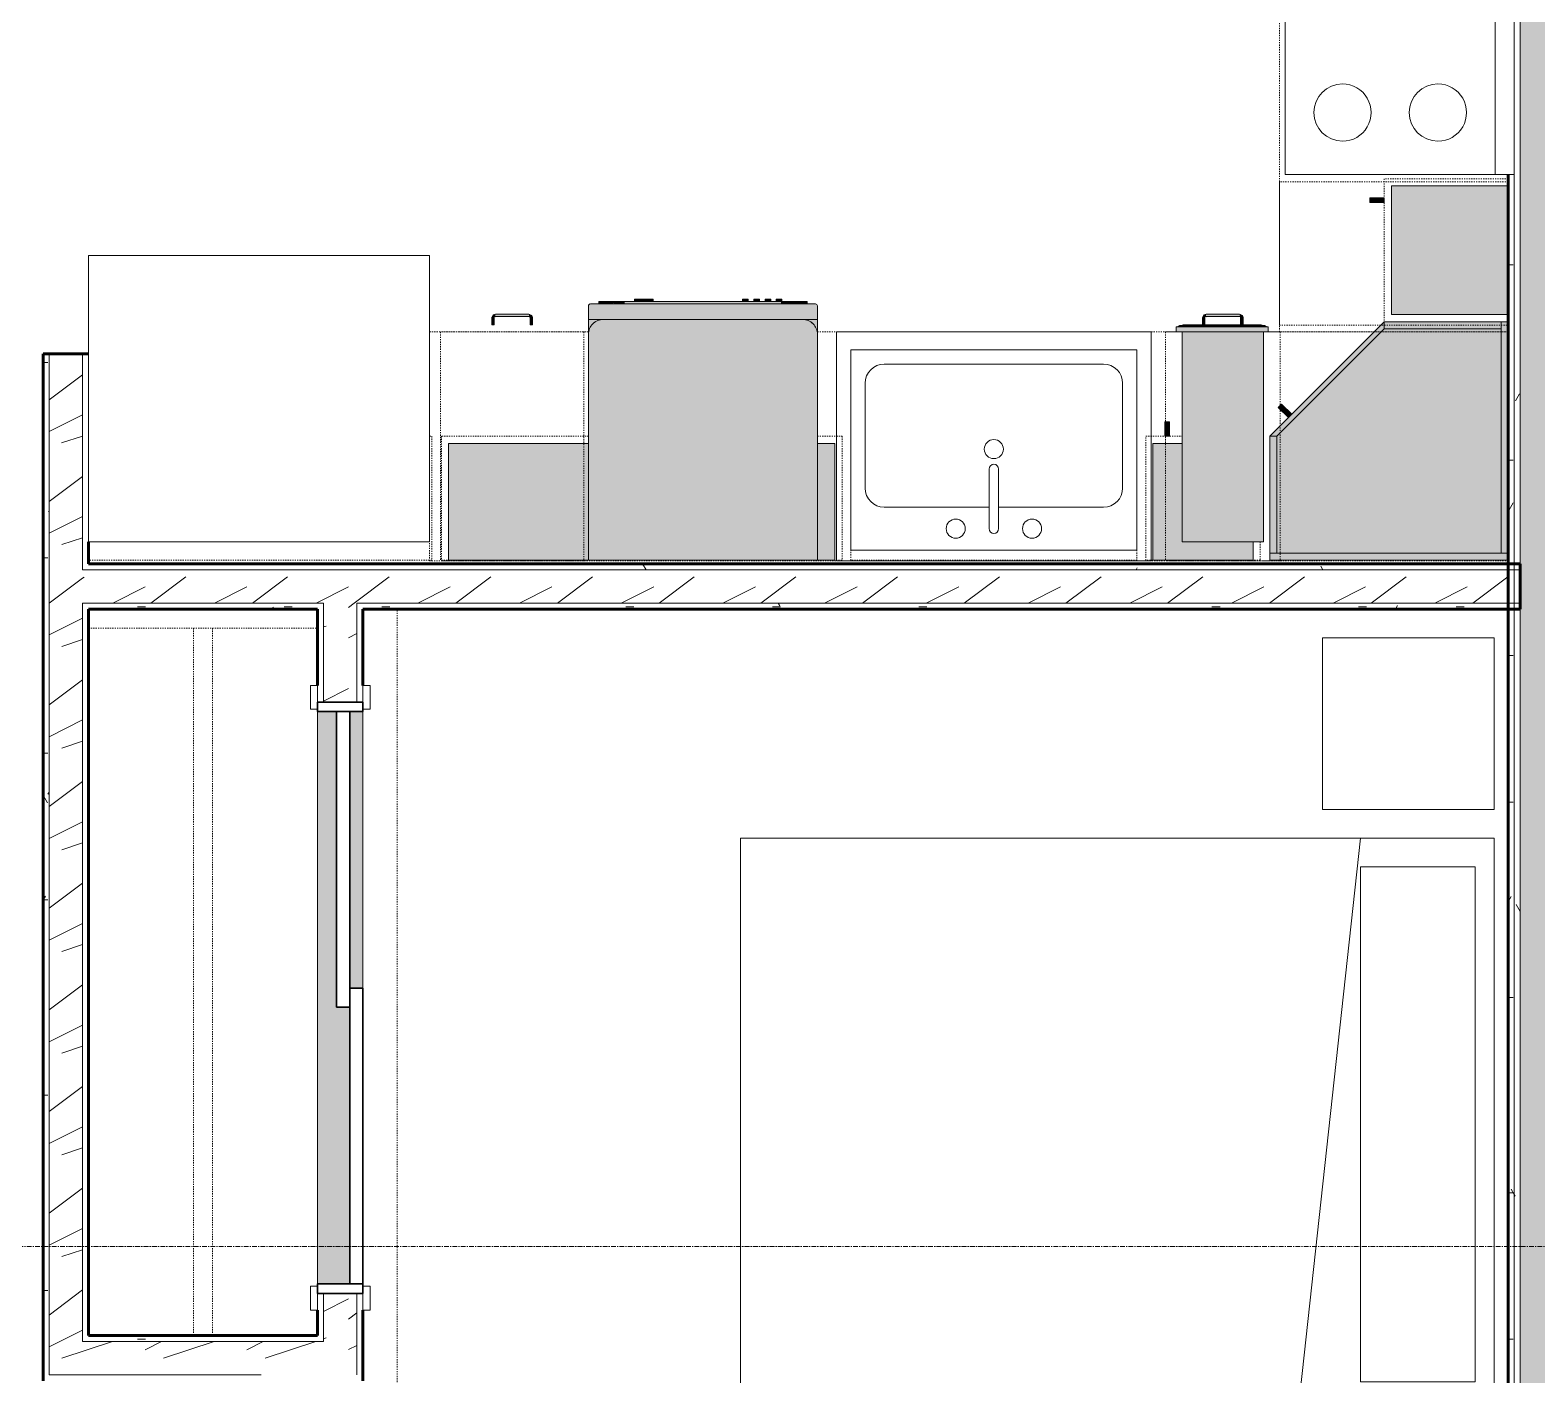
# Model space of a CAD drawing. Header units: inches. Extents: x -4169 to -1846, y 9706 to 12377.
# Drawn here: x -3093.5 to -2935.5, y 11833.7 to 11974.7 of the extents above; entities that cross this region are included whole.
import ezdxf

# ---------------------------------------------------------------- set-up
doc = ezdxf.new("R2010")
doc.units = ezdxf.units.IN
doc.header["$MEASUREMENT"] = 0
doc.linetypes.add('Dash', pattern=[0.25, 0.125, -0.125])
doc.linetypes.add('Grid Line 1_2_', pattern=[0.875, 0.5, -0.125, 0.125, -0.125])
for name, color, linetype, lineweight in [('0-1', 7, 'Continuous', 5), ('0-2', 7, 'Continuous', 18), ('A-DOOR-1', 250, 'Continuous', 9), ('A-DOOR-2', 90, 'Continuous', 30), ('A-DOOR-FRAM-1', 90, 'Continuous', 30), ('A-WALL', 113, 'Continuous', 18), ('A-WALL-1', 8, 'Continuous', 5), ('A-WALL-3', 50, 'Continuous', 60), ('A-WALL-4', 7, 'Continuous', 18), ('A-WALL-PATT-1', 250, 'Continuous', 9), ('A-WALL-PATT-2', 253, 'Continuous', 9), ('A-WALL-PATT-4', 111, 'Continuous', 9), ('I-FURN-1', 250, 'Continuous', 9), ('I-FURN-HDLN-1', 250, 'Dash', 9), ('I-WALL-3', 2, 'Continuous', 60), ('P-SANR-FIXT-2', 250, 'Continuous', 9), ('Q-CASE', 31, 'Continuous', 9), ('Q-CASE-1', 9, 'Continuous', 9), ('Q-CASE-3', 250, 'Continuous', 9), ('Q-CASE-4', 250, 'Dash', 9), ('Q-CASE-HDLN-1', 250, 'Dash', 9), ('Q-CASE-HDLN-2', 31, 'Continuous', 9), ('Q-SPCQ-1', 250, 'Continuous', 9), ('Q-SPCQ-2', 55, 'Continuous', 9), ('S-GRID-1', 1, 'Grid Line 1_2_', 9)]:
    doc.layers.add(name, color=color, linetype=linetype, lineweight=lineweight)
pattern_1 = [(216.87, (4.265, 10.662), (31.9871619, 21.32545714), [5.331, -47.981]), (206.565, (10.662, 7.464), (-10.662476, -10.6620098), [11.921, -11.921]), (198.435, (10.662, 2.132), (-21.32449365, -10.6625869), [6.744, -26.974])]
pattern_2 = [(0, (0, 0), (20.48, 5.12), [0.845, -14.515, 0.845, -14.515, -81.92]), (0, (0, 0), (20.48, 5.12), [-30.72, 0.845, -29.875, 0.845, -14.515, -35.84]), (0, (0, 0), (20.48, 5.12), [-76.8, 0.845, -9.395, 0.845, -24.755]), (120, (7.68, 2.56), (-14.67405, 15.1762003), [0.845, -14.515, 0.845, -14.515, -81.92]), (120, (7.68, 2.56), (-14.67405, 15.1762003), [-30.72, 0.845, -29.875, 0.845, -14.515, -35.84]), (120, (7.68, 2.56), (-14.67405, 15.1762003), [-76.8, 0.845, -9.395, 0.845, -24.755]), (240, (10.24, 12.8), (-5.80595, -20.2962003), [0.845, -14.515, 0.845, -14.515, -81.92]), (240, (10.24, 12.8), (-5.80595, -20.2962003), [-30.72, 0.845, -29.875, 0.845, -14.515, -35.84]), (240, (10.24, 12.8), (-5.80595, -20.2962003), [-76.8, 0.845, -9.395, 0.845, -24.755])]

# ---------------------------------------------------------------- blocks, each defined once
blk = doc.blocks.new('FOLDING_SLIDING CLOSET - 60_ x 80_-1494136-ENLARGED RCP - 2ND FLOOR PLAN')
at = {"layer": 'A-DOOR-1'}
for p, q in [((-32.75, 3.25), (-30.25, 3.25)), ((-32.75, 2.5), (-32.75, 3.25)), ((-30.25, 3.25), (-30.25, 2.5)), ((30.25, 3.25), (32.75, 3.25)), ((30.25, 2.5), (30.25, 3.25)), ((32.75, 3.25), (32.75, 2.5)), ((-30.25, 2.5), (-32.75, 2.5)), ((32.75, 2.5), (30.25, 2.5)), ((-32.75, -2.25), (-30.25, -2.25)), ((-32.75, -3), (-32.75, -2.25)), ((-30.25, -3), (-32.75, -3)), ((-30.25, -2.25), (-30.25, -3)), ((30.25, -2.25), (32.75, -2.25)), ((30.25, -3), (30.25, -2.25)), ((32.75, -3), (30.25, -3)), ((32.75, -2.25), (32.75, -3))]:
    blk.add_line(p, q, dxfattribs=at)
at = {"layer": 'A-DOOR-2'}
for p, q in [((-1, 0.5), (30, 0.5)), ((-1, -0.88), (-1, 0.5)), ((30, 0.5), (30, -0.88)), ((-30, -0.88), (1, -0.88)), ((-30, -2.25), (-30, -0.88)), ((30, -0.88), (-1, -0.88)), ((1, -0.88), (1, -2.25)), ((1, -2.25), (-30, -2.25))]:
    blk.add_line(p, q, dxfattribs=at)
at = {"layer": 'A-DOOR-FRAM-1'}
for p, q in [((-31, 2.5), (-30, 2.5)), ((-31, -2.25), (-31, 2.5)), ((-30, 2.5), (-30, -2.25)), ((30, 2.5), (31, 2.5)), ((30, -2.25), (30, 2.5)), ((31, 2.5), (31, -2.25)), ((-30, -2.25), (-31, -2.25)), ((31, -2.25), (30, -2.25))]:
    blk.add_line(p, q, dxfattribs=at)
blk = doc.blocks.new('Refrigerator_-_Side-by-Side_6047 - 36_ X 30_-345559-ENLARGED RCP - 2ND FLOOR PLAN')
at = {"layer": 'Q-SPCQ-1'}
for p, q in [((17.87, 14.42), (-17.88, 14.42)), ((-17.88, 14.42), (-17.88, -15.58)), ((17.87, -15.58), (17.87, 14.42)), ((-17.88, -15.58), (17.87, -15.58))]:
    blk.add_line(p, q, dxfattribs=at)
blk = doc.blocks.new('Range - 24_ x 30_-2320547-ENLARGED RCP - 2ND FLOOR PLAN')
at = {"layer": 'Q-SPCQ-1'}
for p, q in [((30, 24), (0, 24)), ((0, 24), (0, 0)), ((30, 0), (30, 24)), ((0, 22), (30, 22)), ((0, 0), (30, 0))]:
    blk.add_line(p, q, dxfattribs=at)
for centre, radius, start, end in [((6.5, 16), 4.5, 360, 180), ((23.5, 16), 3, 360, 180), ((6.5, 16), 4.5, 180, 360), ((23.5, 16), 3, 180, 0), ((6.5, 6), 3.5, 360, 180), ((23.5, 6), 3, 360, 180), ((6.5, 6), 3.5, 180, 0), ((23.5, 6), 3, 180, 360)]:
    blk.add_arc(centre, radius, start, end, dxfattribs=at)
blk = doc.blocks.new('OD_CW_Countertop - OD_CW_Countertop-2380480-ENLARGED RCP - 2ND FLOOR PLAN')
at = {"layer": 'Q-CASE-HDLN-1'}
for p, q in [((0.74, 0), (17.41, 0)), ((41.41, 0), (79.03, 0)), ((88.66, 0), (113.84, 0)), ((0.74, -24), (0.74, -22)), ((113.84, -24), (0.74, -24))]:
    blk.add_line(p, q, dxfattribs=at)
blk = doc.blocks.new('Sink Kitchen-Single - 30_ x 21_-1372827-ENLARGED RCP - 2ND FLOOR PLAN')
at = {"layer": 'P-SANR-FIXT-2'}
for p, q in [((-14.38, 10.41), (15.62, 10.41)), ((-14.38, -10.59), (-14.38, 10.41)), ((15.62, 10.41), (15.62, -10.59)), ((-10.88, 8.91), (12.12, 8.91)), ((-12.88, -4.09), (-12.88, 6.91)), ((14.12, 6.91), (14.12, -4.09)), ((0.12, -8.34), (0.12, -2.09)), ((1.12, -8.34), (1.12, -2.09)), ((0.12, -6.09), (-10.88, -6.09)), ((12.12, -6.09), (1.12, -6.09)), ((15.62, -10.59), (-14.38, -10.59))]:
    blk.add_line(p, q, dxfattribs=at)
for centre, radius, start, end in [((-10.88, 6.91), 2, 90, 180), ((12.12, 6.91), 2, 360, 90), ((0.62, 0), 1, 360, 180), ((0.62, 0), 1, 180, 0), ((0.62, -2.09), 0.5, 360, 180), ((-10.88, -4.09), 2, 180, 270), ((12.12, -4.09), 2, 270, 0), ((-3.38, -8.34), 1, 360, 180), ((4.62, -8.34), 1, 0, 180), ((-3.38, -8.34), 1, 180, 0), ((0.62, -8.34), 0.5, 180, 0), ((4.62, -8.34), 1, 180, 0)]:
    blk.add_arc(centre, radius, start, end, dxfattribs=at)
blk = doc.blocks.new('Dishwasher_15404 - 34_ counter-1372825-ENLARGED RCP - 2ND FLOOR PLAN')
at = {"layer": 'Q-SPCQ-2'}
for points in [[(0, -24), (23.76, -23.99), (24.08, -23.95), (24.46, -23.79), (24.83, -23.48), (25.07, -23.15), (25.2, -22.77), (25.25, -22.43), (25.25, -1.57), (25.17, -1.1), (24.98, -0.71), (24.74, -0.42), (24.46, -0.21), (24.08, -0.05), (23.68, 0), (0, 0)], [(25.25, -22.43), (25.25, -24), (26.73, -23.98), (26.82, -23.94), (26.87, -23.8), (26.87, -0.15), (26.82, -0.06), (26.68, 0), (25.25, 0), (25.25, -15.8)], [(26.87, -2.61), (27.12, -2.61), (27.12, -1.09), (26.87, -1.09)], [(26.87, -3.02), (26.87, -3.81), (27.12, -3.81), (27.12, -2.61), (26.87, -2.63), (26.87, -2.99)], [(26.87, -20.19), (27.12, -20.19), (27.12, -3.81), (26.87, -3.81), (26.87, -15.8)], [(27.12, -5.55), (27.12, -5.81), (27.37, -5.81), (27.37, -4.82), (27.12, -4.82), (27.12, -5.32)], [(27.12, -6.5), (27.12, -6.79), (27.37, -6.79), (27.37, -5.81), (27.12, -5.81), (27.12, -6.3)], [(27.12, -16.74), (27.37, -16.74), (27.37, -16.15), (27.12, -16.15)], [(27.12, -17.92), (27.37, -17.92), (27.37, -17.33), (27.12, -17.33)], [(27.12, -19.1), (27.37, -19.1), (27.37, -18.51), (27.12, -18.51)], [(26.87, -20.22), (26.87, -21.39), (27.12, -21.39), (27.12, -20.19), (26.87, -20.19)], [(27.12, -20.28), (27.37, -20.28), (27.37, -19.69), (27.12, -19.69), (27.12, -20.19)], [(26.87, -21.39), (26.9, -22.91), (27.12, -22.91), (27.12, -21.39)]]:
    blk.add_hatch(color=256, dxfattribs=at).paths.add_polyline_path(points, flags=0)
h = blk.add_hatch(color=256, dxfattribs=at)
h.paths.add_polyline_path([(23.68, 0), (24.08, -0.05), (24.46, -0.21), (24.83, -0.52), (25.04, -0.79), (25.22, -1.25), (25.25, -1.31), (25.25, 0), (23.76, 0)], flags=0)
h.paths.add_polyline_path([(23.68, -24), (25.25, -24), (25.25, -22.43), (25.2, -22.83), (24.96, -23.33), (24.74, -23.58), (24.46, -23.79), (24.08, -23.95), (23.76, -23.99)], flags=0)
h = blk.add_hatch(color=256, dxfattribs=at)
h.paths.add_polyline_path([(25.07, -23.15), (25.12, -23.05), (25.13, -22.98)], flags=0)
h.paths.add_polyline_path([(25.2, -22.8), (25.22, -22.75), (25.2, -22.78)], flags=0)
at = {"layer": 'Q-SPCQ-1'}
for p, q in [((0, -24), (0, 0)), ((0, 0), (23.68, 0)), ((23.68, 0), (25.25, 0)), ((25.25, 0), (26.68, 0)), ((25.25, 0), (25.25, -1.57)), ((25.25, -1.57), (25.25, -22.43)), ((26.87, -0.2), (26.87, -23.8)), ((27.12, -1.09), (26.87, -1.09)), ((27.12, -2.61), (27.12, -1.09)), ((27.12, -3.81), (27.12, -2.61)), ((27.12, -20.19), (27.12, -3.81)), ((27.12, -4.82), (27.37, -4.82)), ((27.37, -5.81), (27.37, -4.82)), ((27.37, -6.79), (27.37, -5.81)), ((27.37, -6.79), (27.12, -6.79)), ((27.37, -16.15), (27.12, -16.15)), ((27.37, -16.74), (27.12, -16.74)), ((27.37, -17.33), (27.12, -17.33)), ((27.37, -16.74), (27.37, -16.15)), ((27.37, -17.92), (27.37, -17.33)), ((27.37, -17.92), (27.12, -17.92)), ((27.37, -18.51), (27.12, -18.51)), ((27.37, -19.1), (27.37, -18.51)), ((27.37, -19.1), (27.12, -19.1)), ((27.37, -19.69), (27.12, -19.69)), ((27.12, -21.39), (27.12, -20.19)), ((27.37, -20.28), (27.12, -20.28)), ((27.37, -20.28), (27.37, -19.69)), ((27.12, -22.91), (27.12, -21.39)), ((25.25, -22.43), (25.25, -24)), ((27.12, -22.91), (26.87, -22.91)), ((23.68, -24), (0, -24)), ((25.25, -24), (23.68, -24)), ((26.68, -24), (25.25, -24))]:
    blk.add_line(p, q, dxfattribs=at)
for centre, radius, start, end in [((26.68, -0.2), 0.197, 0, 90), ((23.68, -1.57), 1.57, 0, 90), ((23.68, -1.57), 1.57, 32.077, 42.3359), ((23.68, -1.57), 1.57, 17.8182, 27.5266), ((23.68, -1.57), 1.57, 0, 13.6425), ((26.68, -0.2), 0.197, 15, 75), ((23.68, -22.43), 1.57, 270, 0), ((23.68, -22.43), 1.57, 317.6641, 327.923), ((23.68, -22.43), 1.57, 332.4734, 342.1818), ((23.68, -22.43), 1.57, 346.3575, 0), ((26.68, -23.8), 0.197, 270, 0)]:
    blk.add_arc(centre, radius, start, end, dxfattribs=at)
blk = doc.blocks.new('OD_CW_Countertop - OD_CW_Countertop-2380507-ENLARGED RCP - 2ND FLOOR PLAN')
at = {"layer": 'Q-CASE-HDLN-1'}
for p, q in [((0.74, -24), (0.74, 0)), ((0.74, 0), (130.71, 0))]:
    blk.add_line(p, q, dxfattribs=at)
blk = doc.blocks.new('OD_CW_Closet - OD_CW_Closet-2472542-ENLARGED RCP - 2ND FLOOR PLAN')
at = {"layer": 'Q-CASE-HDLN-1'}
for p, q in [((0.74, -24), (0.74, 0)), ((0.74, 0), (6.74, 0)), ((9.24, 0), (69.74, 0)), ((72.24, 0), (74.9, 0)), ((0.74, -11), (74.9, -11)), ((0.74, -13), (74.9, -13))]:
    blk.add_line(p, q, dxfattribs=at)
blk = doc.blocks.new('Bed-Standard - Queen 60_ x 79_-1433484-ENLARGED RCP - 2ND FLOOR PLAN')
at = {"layer": 'I-FURN-1'}
for p, q in [((-19.31, 41.3), (40.69, 41.3)), ((-19.31, -37.7), (-19.31, 41.3)), ((40.69, 41.3), (40.69, -37.7)), ((40.69, -23.7), (-19.31, -17.13)), ((-16.31, -23.7), (37.69, -23.7)), ((-16.31, -35.7), (-16.31, -23.7)), ((37.69, -35.7), (37.69, -23.7)), ((-16.31, -35.7), (37.69, -35.7)), ((40.69, -37.7), (-19.31, -37.7))]:
    blk.add_line(p, q, dxfattribs=at)
at = {"layer": 'I-FURN-HDLN-1'}
for p, q in [((-55.31, 77.3), (64.69, 77.3)), ((-55.31, -37.7), (-55.31, 77.3)), ((64.69, 77.3), (64.69, -37.7))]:
    blk.add_line(p, q, dxfattribs=at)
blk = doc.blocks.new('Table-Night Stand - 18_ x 18_ x 24_-1372838-ENLARGED RCP - 2ND FLOOR PLAN')
at = {"layer": 'I-FURN-1'}
for p, q in [((0.15, 0), (18.15, 0)), ((0.15, -18), (0.15, 0)), ((18.15, 0), (18.15, -18)), ((18.15, -18), (0.15, -18))]:
    blk.add_line(p, q, dxfattribs=at)
blk = doc.blocks.new('Base Cabinet-Single Door - 15_-2378251-ENLARGED RCP - 2ND FLOOR PLAN')
at = {"layer": 'Q-CASE-4'}
for p, q in [((-6.76, 24), (-6.76, 0)), ((8.24, 24), (-6.76, 24)), ((8.24, 0), (8.24, 24)), ((-6.76, 0), (8.24, 0))]:
    blk.add_line(p, q, dxfattribs=at)
blk = doc.blocks.new('Base_Unit_4_drawer_12137 - 12_-V34-ENLARGED RCP - 2ND FLOOR PLAN')
at = {"layer": 'Q-CASE'}
for points in [[(-1.29, 25.5), (-1.38, 25.5), (-1.37, 24.75), (-1.14, 24.75), (-1.15, 25.5), (-1.26, 25.5)], [(-1.01, 25.84), (-1.16, 25.81), (-1.28, 25.75), (-1.34, 25.61), (-1.32, 25.5), (-1.15, 25.52), (-1.01, 25.69), (-1.01, 25.81)], [(-1.01, 25.64), (-1.12, 25.55), (-1.14, 25.51), (-1.02, 25.63)], [(-0.94, 25.87), (-1.01, 25.86), (-1.01, 25.62), (2.49, 25.64), (2.49, 25.87)], [(2.49, 25.84), (2.51, 25.64), (2.68, 25.5), (2.83, 25.5), (2.79, 25.69), (2.72, 25.78), (2.6, 25.83)], [(2.68, 25.5), (2.62, 25.5), (2.63, 24.75), (2.86, 24.75), (2.85, 25.5), (2.7, 25.5)], [(-3.51, 24.54), (-4.14, 24.54), (-4.14, 24), (5.49, 24), (5.49, 24.54), (-3.05, 24.54)], [(-3.51, 24.59), (-3.92, 24.59), (-4, 24.54), (5.38, 24.56), (5.19, 24.59), (-3.05, 24.59)], [(-0.94, 24.67), (-3.76, 24.67), (-3.92, 24.59), (5.27, 24.59), (5.11, 24.67), (4.74, 24.67), (3.28, 24.67)], [(-3.31, 24.75), (-3.39, 24.75), (-3.57, 24.68), (-3.47, 24.67), (4.92, 24.68), (4.74, 24.75), (-3.05, 24.75)], [(4.99, 24), (-3.51, 24), (-3.51, 2), (4.99, 2), (4.99, 21.45)]]:
    blk.add_hatch(color=256, dxfattribs=at).paths.add_polyline_path(points, flags=0)
at = {"layer": 'Q-CASE-HDLN-1'}
for p, q in [((6.74, 24), (-5.26, 24)), ((-5.26, 24), (-5.26, 0)), ((6.74, 24), (6.74, 0)), ((6.74, 0), (-5.26, 0))]:
    blk.add_line(p, q, dxfattribs=at)
at = {"layer": 'Q-CASE-HDLN-2'}
for p, q in [((-1.39, 25.5), (-1.34, 25.59)), ((-1.39, 25.5), (-1.34, 25.59)), ((-1.39, 25.5), (-1.34, 25.59)), ((-1.39, 24.75), (-1.39, 25.5)), ((-1.39, 24.75), (-1.39, 25.5)), ((-1.39, 24.75), (-1.39, 25.5)), ((-1.39, 24.75), (-1.39, 25.5)), ((-1.24, 25.8), (-1.01, 25.87)), ((-1.24, 25.8), (-1.01, 25.87)), ((-1.24, 25.8), (-1.01, 25.87)), ((-1.14, 25.5), (-1.14, 24.75)), ((-1.14, 25.5), (-1.14, 24.75)), ((-1.14, 25.5), (-1.14, 24.75)), ((-1.14, 25.5), (-1.14, 24.75)), ((-1.01, 25.62), (-1.05, 25.6)), ((-1.01, 25.62), (-1.05, 25.6)), ((-1.01, 25.62), (-1.05, 25.6)), ((-1.01, 25.87), (2.49, 25.87)), ((2.49, 25.62), (-1.01, 25.62)), ((2.49, 25.87), (2.58, 25.83)), ((2.49, 25.87), (2.58, 25.83)), ((2.49, 25.87), (2.58, 25.83)), ((2.61, 25.5), (2.59, 25.54)), ((2.61, 25.5), (2.59, 25.54)), ((2.61, 25.5), (2.59, 25.54)), ((2.61, 24.75), (2.61, 25.5)), ((2.61, 24.75), (2.61, 25.5)), ((2.61, 24.75), (2.61, 25.5)), ((2.61, 24.75), (2.61, 25.5)), ((2.79, 25.72), (2.86, 25.5)), ((2.79, 25.72), (2.86, 25.5)), ((2.79, 25.72), (2.86, 25.5)), ((2.86, 25.5), (2.86, 24.75)), ((2.86, 25.5), (2.86, 24.75)), ((2.86, 25.5), (2.86, 24.75)), ((2.86, 25.5), (2.86, 24.75)), ((-4.14, 24), (-4.14, 24.54)), ((-4.14, 24.54), (5.49, 24.54)), ((-4.14, 24), (5.49, 24)), ((5.27, 24.59), (-3.92, 24.59)), ((-3.69, 24.67), (5.04, 24.67)), ((-3.51, 2), (-3.51, 24)), ((4.74, 24.75), (-3.39, 24.75)), ((4.99, 24), (4.99, 2)), ((5.49, 24.54), (5.49, 24)), ((4.99, 2), (-3.51, 2))]:
    blk.add_line(p, q, dxfattribs=at)
at = {"layer": 'Q-CASE-HDLN-2', "flags": 128}
for points in [[(-1.39, 25.5), (-1.24, 25.8), (-1.01, 25.87)], [(-1.01, 25.62), (-1.12, 25.57), (-1.14, 25.5)], [(2.49, 25.87), (2.79, 25.72), (2.86, 25.5)], [(2.61, 25.5), (2.56, 25.61), (2.49, 25.62)]]:
    blk.add_lwpolyline(points, dxfattribs=at)
at = {"layer": 'Q-CASE-HDLN-2'}
for points in [[(-3.92, 24.59), (-3.95, 24.58), (-4.03, 24.55), (-4.1, 24.54), (-4.14, 24.54)], [(-3.66, 24.67), (-3.69, 24.67), (-3.76, 24.67), (-3.84, 24.64), (-3.9, 24.61), (-3.92, 24.59)], [(-3.76, 24.67), (-3.73, 24.67), (-3.69, 24.67), (-3.66, 24.67)], [(-3.66, 24.67), (-3.69, 24.67), (-3.73, 24.67), (-3.76, 24.67)], [(-3.76, 24.67), (-3.73, 24.67), (-3.69, 24.67), (-3.66, 24.67)], [(-3.66, 24.67), (-3.69, 24.67), (-3.73, 24.67), (-3.76, 24.67)], [(-3.76, 24.67), (-3.73, 24.67), (-3.69, 24.67), (-3.66, 24.67)], [(-3.39, 24.75), (-3.41, 24.73), (-3.47, 24.7), (-3.53, 24.68), (-3.57, 24.68)], [(4.74, 24.75), (4.76, 24.73), (4.82, 24.7), (4.88, 24.68), (4.92, 24.68)], [(5.01, 24.67), (5.05, 24.67), (5.11, 24.67), (5.19, 24.64), (5.25, 24.61), (5.27, 24.59)], [(5.01, 24.67), (5.04, 24.67), (5.08, 24.67), (5.11, 24.67)], [(5.01, 24.67), (5.05, 24.67), (5.08, 24.67), (5.11, 24.67)], [(5.01, 24.67), (5.04, 24.67), (5.08, 24.67), (5.11, 24.67)], [(5.01, 24.67), (5.05, 24.67), (5.08, 24.67), (5.11, 24.67)], [(5.01, 24.67), (5.04, 24.67), (5.08, 24.67), (5.11, 24.67)], [(5.27, 24.59), (5.31, 24.58), (5.38, 24.55), (5.45, 24.54), (5.49, 24.54)]]:
    blk.add_open_spline(points, degree=3, dxfattribs=at)
blk = doc.blocks.new('Vanity Cabinet-Double Door - 33_-2318066-ENLARGED RCP - 2ND FLOOR PLAN')
at = {"layer": 'Q-CASE-3'}
for p, q in [((-15.76, 24), (-15.76, 0)), ((17.24, 24), (-15.76, 24)), ((17.24, 0), (17.24, 24)), ((-15.76, 0), (17.24, 0))]:
    blk.add_line(p, q, dxfattribs=at)
blk = doc.blocks.new('Drawer_Base_Cabinet_3_drawer_12205 - 15_-2349579-ENLARGED RCP - 2ND FLOOR PLAN')
at = {"layer": 'Q-CASE'}
for points in [[(-1.38, 25.5), (-1.37, 24.75), (-1.14, 24.75), (-1.15, 25.5), (-1.37, 25.5)], [(-1.01, 25.84), (-1.16, 25.81), (-1.28, 25.75), (-1.34, 25.61), (-1.32, 25.5), (-1.15, 25.52), (-1.01, 25.69), (-1.01, 25.81)], [(-1.01, 25.64), (-1.12, 25.55), (-1.14, 25.51), (-1.02, 25.63)], [(1.81, 25.87), (-1.01, 25.86), (-1.01, 25.62), (2.49, 25.64), (2.49, 25.87)], [(2.49, 25.84), (2.51, 25.64), (2.68, 25.5), (2.83, 25.5), (2.79, 25.69), (2.72, 25.78), (2.6, 25.83)], [(2.68, 25.5), (2.62, 25.5), (2.63, 24.75), (2.86, 24.75), (2.85, 25.5), (2.7, 25.5)]]:
    blk.add_hatch(color=256, dxfattribs=at).paths.add_polyline_path(points, flags=0)
at = {"layer": 'Q-CASE-HDLN-1'}
for p, q in [((8.24, 24), (-6.76, 24)), ((-6.76, 24), (-6.76, 0)), ((8.24, 24), (8.24, 0)), ((8.24, 0), (-6.76, 0))]:
    blk.add_line(p, q, dxfattribs=at)
at = {"layer": 'Q-CASE-HDLN-2'}
for p, q in [((-1.39, 25.5), (-1.34, 25.59)), ((-1.39, 25.5), (-1.34, 25.59)), ((-1.39, 24.75), (-1.39, 25.5)), ((-1.39, 24.75), (-1.39, 25.5)), ((-1.39, 24.75), (-1.39, 25.5)), ((-1.24, 25.8), (-1.01, 25.87)), ((-1.24, 25.8), (-1.01, 25.87)), ((-1.14, 25.5), (-1.14, 24.75)), ((-1.14, 25.5), (-1.14, 24.75)), ((-1.14, 25.5), (-1.14, 24.75)), ((-1.01, 25.62), (-1.05, 25.6)), ((-1.01, 25.62), (-1.05, 25.6)), ((-1.01, 25.87), (2.49, 25.87)), ((2.49, 25.62), (-1.01, 25.62)), ((2.49, 25.87), (2.58, 25.83)), ((2.49, 25.87), (2.58, 25.83)), ((2.61, 25.5), (2.59, 25.54)), ((2.61, 25.5), (2.59, 25.54)), ((2.61, 24.75), (2.61, 25.5)), ((2.61, 24.75), (2.61, 25.5)), ((2.61, 24.75), (2.61, 25.5)), ((2.79, 25.72), (2.86, 25.5)), ((2.79, 25.72), (2.86, 25.5)), ((2.86, 25.5), (2.86, 24.75)), ((2.86, 25.5), (2.86, 24.75)), ((2.86, 25.5), (2.86, 24.75)), ((-1.39, 24.75), (-1.14, 24.75)), ((-1.38, 24.75), (-1.39, 24.75)), ((-1.39, 24.75), (-1.38, 24.75)), ((-1.38, 24.75), (-1.39, 24.75)), ((-1.39, 24.75), (-1.38, 24.75)), ((-1.38, 24.75), (-1.39, 24.75)), ((-1.14, 24.75), (-1.14, 24.75)), ((-1.14, 24.75), (-1.14, 24.75)), ((-1.14, 24.75), (-1.14, 24.75)), ((-1.14, 24.75), (-1.14, 24.75)), ((-1.14, 24.75), (-1.14, 24.75)), ((2.62, 24.75), (2.61, 24.75)), ((2.61, 24.75), (2.86, 24.75)), ((2.62, 24.75), (2.61, 24.75)), ((2.61, 24.75), (2.62, 24.75)), ((2.62, 24.75), (2.61, 24.75)), ((2.61, 24.75), (2.62, 24.75)), ((2.86, 24.75), (2.86, 24.75)), ((2.86, 24.75), (2.86, 24.75)), ((2.86, 24.75), (2.86, 24.75)), ((2.86, 24.75), (2.86, 24.75)), ((2.86, 24.75), (2.86, 24.75))]:
    blk.add_line(p, q, dxfattribs=at)
at = {"layer": 'Q-CASE-HDLN-2', "flags": 128}
for points in [[(-1.39, 25.5), (-1.24, 25.8), (-1.01, 25.87)], [(-1.01, 25.62), (-1.12, 25.57), (-1.14, 25.5)], [(2.49, 25.87), (2.79, 25.72), (2.86, 25.5)], [(2.61, 25.5), (2.56, 25.61), (2.49, 25.62)]]:
    blk.add_lwpolyline(points, dxfattribs=at)
blk = doc.blocks.new('308 - 308-2356161-ENLARGED RCP - 2ND FLOOR PLAN')
at = {"layer": 'Q-CASE'}
blk.add_hatch(color=256, dxfattribs=at).paths.add_polyline_path([(0, 25.19), (-12, 13.19), (-11.25, 13.19), (0, 24.44)], flags=0)
at = {"layer": 'Q-CASE-1'}
for points in [[(0, 24.44), (-11.25, 13.19), (-11.25, 0.94), (12.25, 0.94), (12.25, 24.44)], [(12.25, 25.19), (0, 25.19), (0, 24.44), (12.25, 24.44)], [(13, 25.19), (12.25, 25.19), (12.25, 0.94), (13, 0.94), (13, 24.44)], [(-10.76, 16.55), (-11.11, 16.2), (-10.05, 15.14), (-9.7, 15.49), (-10.16, 15.94)], [(-11.25, 13.19), (-12, 13.19), (-12, 0.94), (-11.25, 0.94), (-11.25, 11.52)], [(12.25, 0.94), (-12, 0.94), (-12, 0.19), (13, 0.19), (13, 0.94)]]:
    blk.add_hatch(color=256, dxfattribs=at).paths.add_polyline_path(points, flags=0)
at = {"layer": 'Q-CASE'}
for p, q in [((-12, 13.19), (0, 25.19)), ((0, 24.44), (-11.25, 13.19)), ((0, 25.19), (0, 24.44)), ((-11.25, 13.19), (-12, 13.19))]:
    blk.add_line(p, q, dxfattribs=at)
at = {"layer": 'Q-CASE-3'}
for p, q in [((-11.25, 13.19), (0, 24.44)), ((0, 25.19), (12.25, 25.19)), ((0, 24.44), (0, 25.19)), ((0, 24.44), (12.25, 24.44)), ((12.25, 24.44), (0, 24.44)), ((12.25, 25.19), (12.25, 24.44)), ((12.25, 0.94), (12.25, 25.19)), ((12.25, 25.19), (13, 25.19)), ((12.25, 24.44), (12.25, 0.94)), ((-10.76, 16.55), (-11.11, 16.2)), ((-11.11, 16.2), (-10.05, 15.14)), ((-9.7, 15.49), (-10.76, 16.55)), ((-12, 13.19), (-11.25, 13.19)), ((-12, 0.94), (-12, 13.19)), ((-11.25, 0.94), (-11.25, 13.19)), ((-11.25, 13.19), (-11.25, 0.94)), ((-11.25, 0.94), (-12, 0.94)), ((-12, 0.19), (-12, 0.94)), ((-12, 0.94), (13, 0.94)), ((13, 0.19), (-12, 0.19)), ((12.25, 0.94), (-11.25, 0.94)), ((13, 0.94), (12.25, 0.94))]:
    blk.add_line(p, q, dxfattribs=at)
blk = doc.blocks.new('300 Series Wall Hung Cabinet_302 - 18_ X 30_-2350673-ENLARGED RCP - 2ND FLOOR PLAN')
at = {"layer": 'Q-CASE-4'}
for p, q in [((-15, 0.1875), (-15, 1.25)), ((15, 0.1875), (-15, 0.1875)), ((15, 1.25), (15, 0.1875))]:
    blk.add_line(p, q, dxfattribs=at)
blk = doc.blocks.new('300 Series Wall Hung Cabinet_302 - 18_ x 36_-V35-ENLARGED RCP - 2ND FLOOR PLAN')
at = {"layer": 'Q-CASE-4'}
for p, q in [((17.75, 13.19), (18, 13.19)), ((18, 13.19), (18, 0.19)), ((18, 0.19), (-18, 0.19))]:
    blk.add_line(p, q, dxfattribs=at)
blk = doc.blocks.new('300 Series Wall Hung Cabinet_301 - 21_-V36-ENLARGED RCP - 2ND FLOOR PLAN')
at = {"layer": 'Q-CASE-1'}
blk.add_hatch(color=256, dxfattribs=at).paths.add_polyline_path([(9.75, 12.44), (7.92, 12.44), (7.92, 0.19), (9.75, 0.19), (9.75, 11.52)], flags=0)
at = {"layer": 'Q-CASE-3'}
for p, q in [((7.92, 12.44), (9.75, 12.44)), ((9.75, 12.44), (9.75, 0.19)), ((9.75, 0.19), (7.92, 0.19))]:
    blk.add_line(p, q, dxfattribs=at)
at = {"layer": 'Q-CASE-4'}
for p, q in [((7.92, 13.19), (10.5, 13.19)), ((10.5, 13.19), (10.5, 0.19)), ((10.5, 0.19), (7.92, 0.19))]:
    blk.add_line(p, q, dxfattribs=at)
blk = doc.blocks.new('300 Series Wall Hung Cabinet_301 - 21_-V37-ENLARGED RCP - 2ND FLOOR PLAN')
at = {"layer": 'Q-CASE-1'}
blk.add_hatch(color=256, dxfattribs=at).paths.add_polyline_path([(6.23, -12.44), (9.75, -12.44), (9.75, -0.19), (-4.92, -0.19), (-4.92, -12.44)], flags=0)
at = {"layer": 'Q-CASE-3'}
for p, q in [((-4.92, -0.19), (9.75, -0.19)), ((9.75, -0.19), (9.75, -12.44)), ((9.75, -12.44), (-4.92, -12.44))]:
    blk.add_line(p, q, dxfattribs=at)
at = {"layer": 'Q-CASE-4'}
for p, q in [((10.5, -0.19), (-4.92, -0.19)), ((10.5, -13.19), (10.5, -0.19)), ((-4.92, -13.19), (10.5, -13.19))]:
    blk.add_line(p, q, dxfattribs=at)
blk = doc.blocks.new('300 Series Wall Hung Cabinet_301 - 12_-V38-ENLARGED RCP - 2ND FLOOR PLAN')
at = {"layer": 'Q-CASE-1'}
for points in [[(-3.51, 14.69), (-4, 14.69), (-4, 13.19), (-3.51, 13.19)], [(-5.25, 12.44), (-5.25, 0.19), (5.25, 0.19), (5.25, 2.12), (-2.18, 2.12), (-2.18, 12.44)]]:
    blk.add_hatch(color=256, dxfattribs=at).paths.add_polyline_path(points, flags=0)
at = {"layer": 'Q-CASE-3'}
for p, q in [((-3.51, 14.69), (-4, 14.69)), ((-4, 14.69), (-4, 13.19)), ((-3.51, 13.19), (-3.51, 14.69)), ((-4, 13.19), (-3.51, 13.19)), ((-5.25, 0.19), (-5.25, 12.44)), ((-5.25, 12.44), (-2.18, 12.44)), ((5.25, 2.12), (5.25, 0.19)), ((5.25, 0.19), (-5.25, 0.19))]:
    blk.add_line(p, q, dxfattribs=at)
at = {"layer": 'Q-CASE-4'}
for p, q in [((-6, 0.19), (-6, 13.19)), ((-6, 13.19), (-2.18, 13.19)), ((6, 2.12), (6, 0.19)), ((6, 0.19), (-6, 0.19))]:
    blk.add_line(p, q, dxfattribs=at)
blk = doc.blocks.new('300 Series Wall Hung Cabinet_301 - 15_-2216209-ENLARGED RCP - 2ND FLOOR PLAN')
at = {"layer": 'Q-CASE-1'}
for points in [[(-6.75, -0.19), (-6.75, -12.44), (6.75, -12.44), (6.75, -0.19)], [(-5.5, -13.19), (-5.5, -14.69), (-5.01, -14.69), (-5.01, -13.19)]]:
    blk.add_hatch(color=256, dxfattribs=at).paths.add_polyline_path(points, flags=0)
at = {"layer": 'Q-CASE-3'}
for p, q in [((-6.75, -12.44), (-6.75, -0.19)), ((6.75, -0.19), (6.75, -12.44)), ((6.75, -12.44), (-6.75, -12.44)), ((-5.01, -13.19), (-5.5, -13.19)), ((-5.5, -13.19), (-5.5, -14.69)), ((-5.01, -14.69), (-5.01, -13.19)), ((-5.5, -14.69), (-5.01, -14.69))]:
    blk.add_line(p, q, dxfattribs=at)
at = {"layer": 'Q-CASE-4'}
for p, q in [((-7.5, -0.19), (-7.5, -13.19)), ((7.5, -13.19), (7.5, -0.19)), ((-7.5, -13.19), (7.5, -13.19))]:
    blk.add_line(p, q, dxfattribs=at)
blk = doc.blocks.new('CTR - 1st Phase - Unit Layouts_rvt-1-ENLARGED RCP - 2ND FLOOR PLAN')
at = {"layer": 'A-WALL-1'}
h = blk.add_hatch(color=256, dxfattribs=at)
h.paths.add_polyline_path([(-3063.35, 11843.26), (-3059.98, 11843.26), (-3059.98, 11872.26), (-3061.35, 11872.26), (-3061.35, 11903.26), (-3063.35, 11903.26), (-3063.35, 11877.91)], flags=0)
h.paths.add_polyline_path([(-3058.6, 11874.26), (-3058.6, 11903.26), (-3059.98, 11903.26), (-3059.98, 11874.26), (-3058.99, 11874.26)], flags=0)
at = {"layer": 'A-WALL-PATT-1'}
h = blk.add_hatch(dxfattribs=at)
h.set_pattern_fill('FP_1', color=256, style=0, pattern_type=2)
h.set_pattern_definition(pattern_2)
h.paths.add_polyline_path([(-3092.12, 11833.73), (-3091.5, 11833.73), (-3091.5, 11940.76), (-3092.12, 11940.76), (-3092.12, 11833.75)], flags=0)
h = blk.add_hatch(dxfattribs=at)
h.set_pattern_fill('FP_1', color=256, style=0, pattern_type=2)
h.set_pattern_definition(pattern_2)
h.paths.add_polyline_path([(-3088, 11837.85), (-3087.37, 11837.85), (-3087.37, 11914.63), (-3088, 11914.63), (-3088, 11877.91)], flags=0)
h.paths.add_polyline_path([(-3087.37, 11918.13), (-3087.37, 11940.76), (-3088, 11940.76), (-3088, 11918.13)], flags=0)
h = blk.add_hatch(dxfattribs=at)
h.set_pattern_fill('FP_1', color=256, style=0, pattern_type=2)
h.set_pattern_definition(pattern_2)
h.paths.add_polyline_path([(-3087.37, 11918.13), (-2938.52, 11918.13), (-2938.52, 11918.75), (-3087.37, 11918.75)], flags=0)
h = blk.add_hatch(dxfattribs=at)
h.set_pattern_fill('FP_1', color=256, style=0, pattern_type=2)
h.set_pattern_definition(pattern_2)
h.paths.add_polyline_path([(-2991.46, 11914), (-2938.52, 11914), (-2938.52, 11914.63), (-3059.23, 11914.63), (-3059.23, 11914), (-3019, 11914)], flags=0)
h.paths.add_polyline_path([(-3062.73, 11914), (-3062.73, 11914.63), (-3087.37, 11914.63), (-3087.37, 11914), (-3063.35, 11914)], flags=0)
h = blk.add_hatch(dxfattribs=at)
h.set_pattern_fill('FP_1', color=256, style=0, pattern_type=2)
h.set_pattern_definition(pattern_2)
h.paths.add_polyline_path([(-3065.12, 11837.23), (-3063.35, 11837.23), (-3063.35, 11837.85), (-3088, 11837.85), (-3088, 11837.23), (-3067.43, 11837.23)], flags=0)
at = {"layer": 'A-WALL-PATT-2'}
h = blk.add_hatch(dxfattribs=at)
h.set_pattern_fill('FP_2', color=256, style=0, pattern_type=2)
h.set_pattern_definition(pattern_1)
h.paths.add_polyline_path([(-3088, 11837.23), (-3088, 11940.76), (-3091.5, 11940.76), (-3091.5, 11837.23)], flags=0)
h = blk.add_hatch(dxfattribs=at)
h.set_pattern_fill('FP_2', color=256, style=0, pattern_type=2)
h.set_pattern_definition(pattern_1)
h.paths.add_polyline_path([(-3019, 11914.63), (-2937.27, 11914.63), (-2937.27, 11918.13), (-3088, 11918.13), (-3088, 11914.63), (-3058.99, 11914.63)], flags=0)
h = blk.add_hatch(dxfattribs=at)
h.set_pattern_fill('FP_2', color=256, style=0, pattern_type=2)
h.set_pattern_definition(pattern_1)
h.paths.add_polyline_path([(-3059.23, 11833.73), (-3059.23, 11842.26), (-3062.73, 11842.26), (-3062.73, 11833.73)], flags=0)
h.paths.add_polyline_path([(-3059.23, 11904.26), (-3059.23, 11914.63), (-3062.73, 11914.63), (-3062.73, 11904.26)], flags=0)
h = blk.add_hatch(dxfattribs=at)
h.set_pattern_fill('FP_2', color=256, style=0, pattern_type=2)
h.set_pattern_definition(pattern_1)
h.paths.add_polyline_path([(-3069.25, 11833.73), (-3062.73, 11833.73), (-3062.73, 11837.23), (-3091.5, 11837.23), (-3091.5, 11833.73), (-3069.87, 11833.73)], flags=0)
h = blk.add_hatch(dxfattribs=at)
h.set_pattern_fill('FP_2', color=256, style=0, pattern_type=2)
h.set_pattern_definition(pattern_1)
h.paths.add_polyline_path([(-3069.25, 11742.73), (-3065.75, 11742.73), (-3065.75, 11794), (-3069.25, 11794), (-3069.25, 11747.21)], flags=0)
h.paths.add_polyline_path([(-3065.75, 11830), (-3065.75, 11833.73), (-3069.25, 11833.73), (-3069.25, 11830), (-3067.43, 11830)], flags=0)
at = {"layer": 'A-WALL-3'}
for p, q in [((-3092.12, 11837.85), (-3092.12, 11940.76)), ((-3092.12, 11940.76), (-3087.37, 11940.76)), ((-3087.37, 11921.06), (-3087.37, 11918.75)), ((-3087.37, 11918.75), (-2937.27, 11918.75)), ((-2937.27, 11918.75), (-2937.27, 11914)), ((-3063.35, 11914), (-3087.37, 11914)), ((-3087.37, 11914), (-3087.37, 11837.85)), ((-3063.35, 11906.01), (-3063.35, 11914)), ((-3058.6, 11914), (-3058.6, 11906.01)), ((-2937.27, 11914), (-3058.6, 11914)), ((-3063.35, 11837.85), (-3063.35, 11840.51)), ((-3058.6, 11840.51), (-3058.6, 11833.1)), ((-3092.12, 11833.73), (-3092.12, 11837.85)), ((-3087.37, 11837.85), (-3063.35, 11837.85)), ((-3092.12, 11833.1), (-3092.12, 11833.73))]:
    blk.add_line(p, q, dxfattribs=at)
at = {"layer": 'A-WALL-4'}
for p, q in [((-3091.5, 11940.76), (-3091.5, 11837.85)), ((-3088, 11940.76), (-3088, 11918.13)), ((-3088, 11918.13), (-3087.37, 11918.13)), ((-2937.27, 11918.13), (-3087.37, 11918.13)), ((-3088, 11914.63), (-3087.37, 11914.63)), ((-3088, 11914.63), (-3088, 11837.85)), ((-3062.73, 11914.63), (-3087.37, 11914.63)), ((-3062.73, 11914.63), (-3062.73, 11914)), ((-3062.73, 11904.26), (-3062.73, 11914)), ((-3059.23, 11914.63), (-3059.23, 11914)), ((-2937.27, 11914.63), (-3059.23, 11914.63)), ((-3059.23, 11904.26), (-3059.23, 11914)), ((-3063.35, 11903.26), (-3063.35, 11843.26)), ((-3058.6, 11874.26), (-3058.6, 11903.26)), ((-3062.73, 11837.23), (-3062.73, 11842.26)), ((-3059.23, 11833.73), (-3059.23, 11842.26)), ((-3091.5, 11837.85), (-3091.5, 11837.23)), ((-3088, 11837.85), (-3088, 11837.23)), ((-3091.5, 11837.23), (-3091.5, 11833.73)), ((-3063.35, 11837.23), (-3088, 11837.23)), ((-3063.35, 11837.23), (-3062.73, 11837.23)), ((-3069.25, 11833.73), (-3091.5, 11833.73))]:
    blk.add_line(p, q, dxfattribs=at)
at = {"layer": '0-2'}
for name, p, rotation in [('OD_CW_Countertop - OD_CW_Countertop-2380507-ENLARGED RCP - 2ND FLOOR PLAN', (-2962.52, 11942.33), 89.99999999995376), ('Range - 24_ x 30_-2320547-ENLARGED RCP - 2ND FLOOR PLAN', (-2961.9, 11989.56), 269.9999999999687), ('Base Cabinet-Single Door - 15_-2378251-ENLARGED RCP - 2ND FLOOR PLAN', (-2938.52, 11950.55), 90.00000000004277), ('300 Series Wall Hung Cabinet_301 - 15_-2216209-ENLARGED RCP - 2ND FLOOR PLAN', (-2938.34, 11951.63), 269.9999999999977), ('Refrigerator_-_Side-by-Side_6047 - 36_ X 30_-345559-ENLARGED RCP - 2ND FLOOR PLAN', (-3069.5, 11935.48), 180), ('Dishwasher_15404 - 34_ counter-1372825-ENLARGED RCP - 2ND FLOOR PLAN', (-3034.95, 11919.13), 89.99999999995637), ('300 Series Wall Hung Cabinet_301 - 21_-V37-ENLARGED RCP - 2ND FLOOR PLAN', (-3039.87, 11918.94), 180), ('Bed-Standard - Queen 60_ x 79_-1433484-ENLARGED RCP - 2ND FLOOR PLAN', (-2977.7, 11849.31), 89.99999999997478), ('OD_CW_Closet - OD_CW_Closet-2472542-ENLARGED RCP - 2ND FLOOR PLAN', (-3063.37, 11912.75), 270.0000000000067), ('Table-Night Stand - 18_ x 18_ x 24_-1372838-ENLARGED RCP - 2ND FLOOR PLAN', (-2958, 11892.85), 89.99999999997922), ('FOLDING_SLIDING CLOSET - 60_ x 80_-1494136-ENLARGED RCP - 2ND FLOOR PLAN', (-3060.85, 11873.26), 89.9999999999664)]:
    blk.add_blockref(name, p, dxfattribs=dict(at, rotation=rotation))
for name, p in [('Drawer_Base_Cabinet_3_drawer_12205 - 15_-2349579-ENLARGED RCP - 2ND FLOOR PLAN', (-3043.69, 11919.06)), ('Base_Unit_4_drawer_12137 - 12_-V34-ENLARGED RCP - 2ND FLOOR PLAN', (-2969.19, 11919.06)), ('308 - 308-2356161-ENLARGED RCP - 2ND FLOOR PLAN', (-2951.52, 11918.94)), ('OD_CW_Countertop - OD_CW_Countertop-2380480-ENLARGED RCP - 2ND FLOOR PLAN', (-3052.36, 11943.06)), ('Vanity Cabinet-Double Door - 33_-2318066-ENLARGED RCP - 2ND FLOOR PLAN', (-2993.19, 11919.06)), ('Sink Kitchen-Single - 30_ x 21_-1372827-ENLARGED RCP - 2ND FLOOR PLAN', (-2993.07, 11930.78)), ('300 Series Wall Hung Cabinet_301 - 12_-V38-ENLARGED RCP - 2ND FLOOR PLAN', (-2970.52, 11918.94)), ('300 Series Wall Hung Cabinet_302 - 18_ x 36_-V35-ENLARGED RCP - 2ND FLOOR PLAN', (-3069.37, 11918.94)), ('300 Series Wall Hung Cabinet_301 - 21_-V36-ENLARGED RCP - 2ND FLOOR PLAN', (-3018.87, 11918.94)), ('300 Series Wall Hung Cabinet_302 - 18_ X 30_-2350673-ENLARGED RCP - 2ND FLOOR PLAN', (-2992.45, 11918.94))]:
    blk.add_blockref(name, p, dxfattribs=at)
blk = doc.blocks.new('CTR - 1st Phase - Shell_rvt-1-ENLARGED RCP - 2ND FLOOR PLAN')
at = {"layer": 'S-GRID-1'}
blk.add_line((-1846.46, 11847.19), (-4136.46, 11847.19), dxfattribs=at)

msp = doc.modelspace()

# ---------------------------------------------------------------- hatches: boundary and pattern name
at = {"layer": 'A-WALL-PATT-4'}
h = msp.add_hatch(dxfattribs=at)
h.set_pattern_fill('FP_1', color=256, style=0, pattern_type=2)
h.set_pattern_definition(pattern_2)
h.paths.add_polyline_path([(-2937.9, 11725.99), (-2937.9, 11914.63), (-2938.52, 11914.63), (-2938.52, 11725.99)], flags=0)
h.paths.add_polyline_path([(-2937.9, 11918.13), (-2937.9, 11959.56), (-2938.52, 11959.56), (-2938.52, 11918.13)], flags=0)
h.paths.add_polyline_path([(-2938.52, 11989.56), (-2937.9, 11989.56), (-2937.9, 12110.34), (-2938.52, 12110.34), (-2938.52, 11998.56)], flags=0)
h = msp.add_hatch(dxfattribs=at)
h.set_pattern_fill('FP_1', color=256, style=0, pattern_type=2)
h.set_pattern_definition(pattern_2)
h.paths.add_polyline_path([(-2937.9, 11725.36), (-2937.27, 11725.37), (-2937.27, 11914.63), (-2937.9, 11914.63), (-2937.9, 11725.99)], flags=0)
h.paths.add_polyline_path([(-2937.27, 11918.13), (-2937.27, 12110.34), (-2937.9, 12110.34), (-2937.9, 11918.13), (-2937.59, 11918.13)], flags=0)
h = msp.add_hatch(dxfattribs=at)
h.set_pattern_fill('FP_4', color=256, style=0, pattern_type=2)
h.set_pattern_definition([(161.57, (0.32, 0.32), (-2.560496185, -0.000537386), [0, -18.214, 2.022, 0]), (18.43, (-0.32, 0.32), (-2.560496185, 0.000537386), [0, -18.214, 2.022, 0]), (108.43, (0.32, 0.32), (1.27922091, -6.400876726), [6.07, -14.166]), (71.57, (-0.32, 0.32), (1.27922091, 6.400876726), [6.07, -14.166])])
h.paths.add_polyline_path([(-2933.77, 11724.74), (-2933.77, 12110.34), (-2937.27, 12110.34), (-2937.27, 11724.74)], flags=0)

# ---------------------------------------------------------------- linework, layer by layer
at = {"layer": 'A-WALL'}
for p, q in [((-2937.27, 12110.34), (-2937.27, 11724.74)), ((-2937.9, 11959.56), (-2937.9, 11725.36))]:
    msp.add_line(p, q, dxfattribs=at)
at = {"layer": 'I-WALL-3'}
msp.add_line((-2938.52, 11725.99), (-2938.52, 11959.56), dxfattribs=at)

# ---------------------------------------------------------------- block references
at = {"layer": '0-1'}
for name in ['CTR - 1st Phase - Shell_rvt-1-ENLARGED RCP - 2ND FLOOR PLAN', 'CTR - 1st Phase - Unit Layouts_rvt-1-ENLARGED RCP - 2ND FLOOR PLAN']:
    msp.add_blockref(name, (0, 0), dxfattribs=at)

doc.saveas('drawing.dxf')
